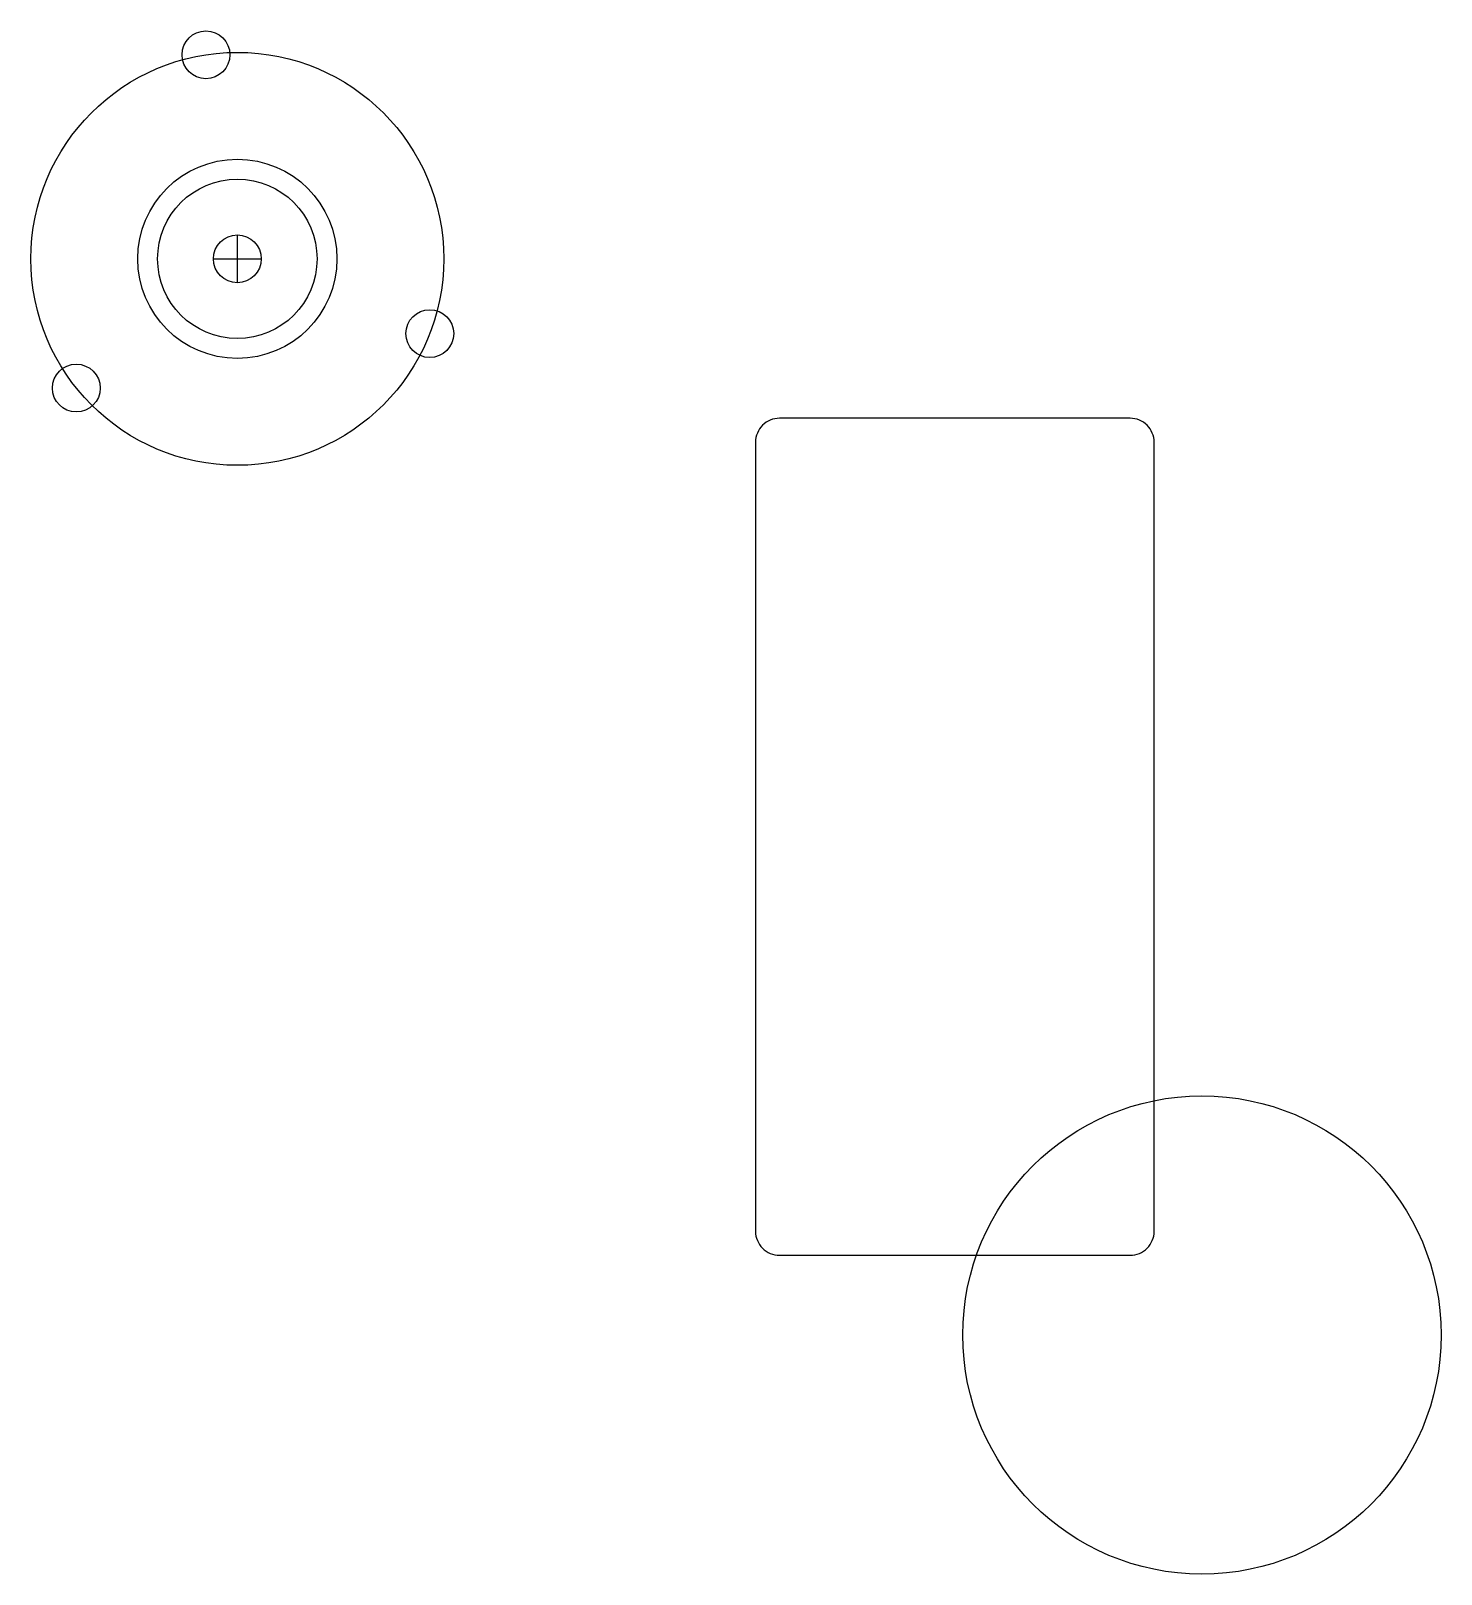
# Model space of a CAD drawing. Header units: millimetres. Extents: x -146 to 31, y -165 to 29.
import ezdxf

# ---------------------------------------------------------------- set-up
doc = ezdxf.new("R2010")
doc.units = ezdxf.units.MM
doc.layers.add('Motor', color=70, linetype='Continuous')

msp = doc.modelspace()

# ---------------------------------------------------------------- linework, layer by layer
at = {"layer": 'Motor'}
for points in [[(-120, -3), (-120, 3)], [(-123, 0), (-117, 0), (-117, 0), (-117, 0)]]:
    msp.add_lwpolyline(points, dxfattribs=at)
msp.add_lwpolyline([(-52, -125), (-8, -125, 0.414214), (-5, -122), (-5, -23, 0.414214), (-8, -20), (-52, -20, 0.414214), (-55, -23), (-55, -122, 0.414214)], format="xyb", close=True, dxfattribs=at)
for centre, radius in [((-123.94, 25.6), 3), ((-120, 0), 25.9), ((-120, 0), 12.5), ((-120, 0), 10), ((-120, 0), 3), ((-95.86, -9.38), 3), ((-140.2, -16.21), 3), ((1, -135), 30)]:
    msp.add_circle(centre, radius, dxfattribs=at)

doc.saveas('drawing.dxf')
